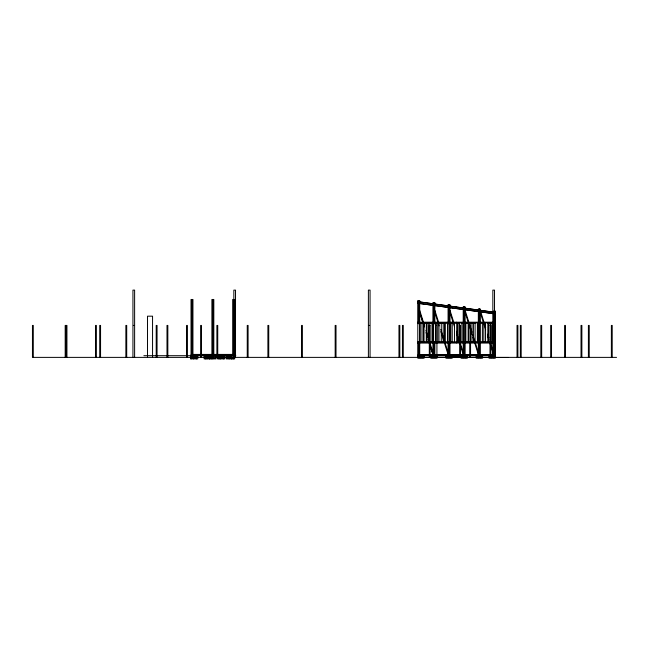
<?xml version="1.0" encoding="UTF-8"?>
<svg xmlns="http://www.w3.org/2000/svg" width="649" height="649" viewBox="0 0 649 649"><rect width="100%" height="100%" fill="white"/><g stroke="black" fill="none" stroke-linecap="round" stroke-linejoin="round"><path stroke-width="0.97" d="M419.716 354.5L432.932 354.5L432.924 352.399L429.889 342.729M444.127 339.881L448.053 352.399L448.07 354.5L434.846 354.5M490.433 342.729L493.467 352.399L493.475 354.5L480.26 354.5M429.889 344.862L432.859 354.338L432.932 352.366M493.475 352.366L493.41 354.338L493.41 352.204M494.635 312.266L494.433 313.84L417.591 303.205L417.794 301.631L493.654 312.128M448.053 352.399L447.997 354.338L447.997 352.204M418.435 301.842L419.076 301.842M434.213 303.018L434.846 303.018M433.573 303.967L434.213 303.967M191.658 304.178L192.299 304.178M212.531 304.178L213.172 304.178M448.07 305.152L448.71 305.152M449.343 305.152L449.984 305.152M448.71 306.093L449.343 306.093M191.658 306.547L192.299 306.547M212.531 306.547L213.172 306.547M463.208 307.277L463.84 307.277M464.481 307.277L465.122 307.277M463.84 308.218L464.481 308.218M191.658 308.908L192.299 308.908M479.619 309.403L480.26 309.403M478.978 310.344L479.619 310.344M191.658 311.269L192.299 311.269M494.757 311.528L495.39 311.528M494.116 312.502L494.757 312.502M417.794 322.196L495.39 322.196M417.794 322.877L495.39 322.821M417.794 322.942L459.581 322.999M461.569 322.999L475.498 322.999M477.486 322.999L485.444 322.999M487.431 322.999L495.39 322.999M133.353 325.425L134.197 325.425M234.265 325.425L235.108 325.425M368.624 325.425L369.646 325.425M436.079 325.425L436.501 325.425M459.654 325.425L460.49 325.425L460.49 357.38M469.714 325.425L470.557 325.425L470.557 357.38M489.995 325.425L490.839 325.425L490.839 357.38M493.256 325.425L494.1 325.425M495.39 342.072L417.794 342.12L423.765 342.242M438.692 342.242L424.016 342.185L424.016 322.877M448.07 342.185L459.581 342.242M460.392 342.128L489.971 342.128M495.39 342.242L490.668 342.128L490.668 322.821M417.794 342.696L495.39 342.696M417.794 342.875L495.39 342.875M449.984 354.5L463.208 354.5L460.498 345.893M465.122 354.5L478.337 354.5L472.934 337.277M417.794 355.141L495.39 355.141M234.687 355.474L234.046 355.474L234.046 299.465L234.687 299.465L234.687 358.889L226.29 358.889L226.29 355.701M143.867 355.701L235.692 355.701L235.692 355.06L190.863 355.06L190.863 355.701M417.794 355.782L495.39 355.782M191.066 356.187L193.045 356.187L193.045 358.402L191.066 358.402M196.185 356.187L193.921 356.187L193.921 358.402L196.185 358.402M210.884 356.187L212.361 356.187L212.361 358.402L210.884 358.402M231.547 356.187L229.576 356.187L229.576 358.402L231.547 358.402M452.239 356.423L459.995 356.423M616.55 357.38L32.45 357.38L32.45 325.425L33.294 325.425L33.294 357.38M417.794 357.461L508.613 357.461M419.765 302.012L433.556 303.919M435.528 304.194L463.11 308.015M465.082 308.283L493.654 312.242M494.433 313.727L417.591 303.205M478.337 354.5L478.337 352.366L472.91 335.144M485.663 327.494L480.309 310.498M487.772 334.194L488.973 338.015M480.26 312.404L483.286 322.107M483.862 323.883L485.671 329.692M487.772 336.32L488.973 340.149M489.541 342.015L493.475 354.5M468.748 321.872L465.171 310.498M469.625 324.622L472.034 332.28M465.122 312.404L469.04 324.954M469.625 326.755L472.018 334.438M454.495 324.622L450.041 310.498M456.596 331.323L457.796 335.144M458.372 337.042L459.898 341.845M460.457 343.678L463.208 352.366M454.503 326.853L450.041 312.631M456.596 333.456L457.796 337.277M458.372 339.176L459.898 343.978M439.057 323.664L434.903 310.498M440.858 329.408L443.559 338.015M434.846 312.404L439.065 325.903M440.858 331.542L443.559 340.149M444.127 342.015L448.07 354.5M424.219 324.622L419.765 310.498M426.02 330.365L427.22 334.194M428.097 337.042L429.33 340.887M419.716 312.404L424.219 326.755M426.02 332.499L427.22 336.32M428.129 339.192L429.33 343.021M429.93 344.935L432.932 354.5M420.065 313.581L422.742 322.107M423.335 324.005L424.227 326.853M426.612 334.438L427.504 337.277M428.397 340.125L429.289 342.964M612.21 357.38L612.21 325.425L611.374 325.425L611.374 357.38M589.235 357.38L589.235 325.425L588.4 325.425L588.4 357.38M581.869 357.38L581.869 325.425L581.025 325.425L581.025 357.38M565.449 357.38L565.449 325.425L564.614 325.425L564.614 357.38M551.528 357.38L551.528 325.425L550.685 325.425L550.685 357.38M541.672 357.38L541.672 325.425L540.828 325.425L540.828 357.38M521.179 357.38L521.179 325.425L520.344 325.425L520.344 357.38M517.886 357.38L517.886 325.425L517.042 325.425L517.042 357.38M494.757 311.122L494.757 355.141M494.522 311.196L494.522 290.111L492.842 290.111L492.842 354.37M494.522 314.205L494.522 357.38M494.116 311.122L494.116 355.141M493.475 355.141L493.475 311.122L495.39 311.122L495.39 358.134L489.005 358.134L489.005 355.782M493.516 356.269L493.516 357.648M493.094 356.269L493.094 357.648M492.112 322.821L492.112 342.128M491.504 356.269L491.504 357.648M491.082 356.269L491.082 357.648M489.971 322.821L489.995 357.38M488.519 322.821L488.519 342.128M487.829 322.821L487.829 342.128M485.541 322.821L485.541 342.128M483.846 322.821L483.846 342.128M482.564 355.782L482.564 358.134L476.171 358.134L476.171 355.782M482.394 322.821L482.394 342.128M480.682 356.269L480.682 357.648M480.26 355.141L480.26 308.997L478.337 308.997L478.337 355.141M480.268 356.269L480.268 357.648M479.619 308.997L479.619 355.141M478.978 308.997L478.978 322.326M478.978 342.104L478.978 355.141M478.67 356.269L478.67 357.648M478.256 356.269L478.256 357.648M478.094 322.821L478.094 342.128M477.396 322.821L477.396 342.128M475.109 322.821L475.109 342.128M473.421 322.821L473.421 342.128M471.969 322.821L471.969 342.128M470.16 322.821L470.16 342.128M469.714 342.404L469.714 357.38M468.716 322.821L468.716 342.128M468.14 322.821L468.14 342.128M467.402 355.782L467.402 358.134L461.009 358.134L461.009 355.782M465.852 322.821L465.852 342.128M465.528 356.269L465.528 357.648M465.284 322.821L465.284 342.128M465.122 355.141L465.122 306.863L463.208 306.863L463.208 355.141M465.106 356.269L465.106 357.648M464.481 306.863L464.481 322.237M464.481 342.064L464.481 355.141M463.84 306.863L463.84 355.141M463.516 356.269L463.516 357.648M463.094 356.269L463.094 357.648M461.918 322.821L461.918 342.128M459.63 322.821L459.654 357.38M458.9 322.877L458.9 342.185M457.448 322.877L457.448 342.185M456.758 322.877L456.758 342.185M456.596 322.196L456.596 322.999M456.596 342.072L456.596 342.875M456.596 355.141L456.596 355.782M456.215 307.058L456.012 308.518M454.47 322.877L454.47 342.185M452.223 322.821L452.223 342.128M452.248 355.782L452.248 358.134L445.855 358.134L445.855 355.782M450.779 322.821L450.779 342.128M450.365 356.269L450.365 357.648M449.984 355.141L449.984 304.738L448.07 304.738L448.07 355.141M449.944 356.269L449.944 357.648M449.514 322.877L449.514 342.185M449.343 304.738L449.343 323.892M449.343 342.039L449.343 355.141M448.71 304.738L448.71 323.892M448.71 342.039L448.71 355.141M448.354 356.269L448.354 357.648M447.932 356.269L447.932 357.648M447.502 322.877L447.502 342.185L438.984 342.185L438.984 322.877M445.206 322.877L445.206 342.185M444.638 322.877L444.638 342.185M443.194 322.877L443.194 342.185M441.271 322.877L441.271 342.185M437.71 322.877L437.71 342.185M437.085 355.782L437.085 358.134L430.693 358.134L430.693 355.782M436.923 342.404L436.923 357.38M436.258 322.877L436.258 342.185M435.568 322.877L435.568 342.185M435.211 356.269L435.211 357.648M434.846 323.827L434.846 302.612L432.932 302.612L432.932 355.141M434.846 342.007L434.846 355.141M434.789 356.269L434.789 357.648M434.213 302.612L434.213 323.827M434.213 342.007L434.213 355.141M433.573 302.612L433.573 355.141M433.281 322.877L433.281 342.185M433.199 356.269L433.199 357.648M432.859 352.918L432.859 354.338M432.778 356.269L432.778 357.648M432.023 322.877L432.023 342.185M430.149 357.38L430.149 325.425L429.305 325.425L429.305 357.38M429.735 322.877L429.735 325.976M428.324 322.877L428.324 342.185M426.88 322.877L426.88 342.185M426.304 322.877L426.304 342.185M424.186 355.782L424.186 358.134L417.794 358.134L417.794 300.487L419.716 300.487L419.716 355.141M423.448 322.877L423.448 342.185M422.312 356.269L422.312 357.648M422.004 322.877L422.004 342.185M421.891 356.269L421.891 357.648M420.301 356.269L420.301 357.648M420.081 322.877L420.081 342.185M419.879 356.269L419.879 357.648M419.076 300.487L419.076 323.762M419.076 341.982L419.076 355.141M418.435 300.487L418.435 323.762M418.435 341.982L418.435 355.141M403.28 357.38L403.28 325.425L402.445 325.425L402.445 357.38M399.808 357.38L399.808 325.425L398.965 325.425L398.965 357.38M370.068 357.38L370.068 290.111L368.389 290.111L368.389 357.38M336.012 357.38L336.012 325.425L335.168 325.425L335.168 357.38M302.377 357.38L302.377 325.425L301.534 325.425L301.534 357.38M268.743 357.38L268.743 325.425L267.899 325.425L267.899 357.38M248.088 357.38L248.088 325.425L247.245 325.425L247.245 357.38M235.522 357.38L235.522 290.111L233.843 290.111L233.843 357.38M234.613 355.06L234.613 355.701M234.192 356.187L234.192 358.402M233.429 355.701L233.429 358.889M232.934 355.06L232.934 354.419L192.753 354.419L192.753 355.06M231.985 355.701L231.985 358.889M231.855 354.419L231.855 355.06M231.49 355.701L231.49 358.889M230.995 356.187L231.02 358.402M229.138 355.701L229.138 358.889M228.172 356.187L228.172 358.402M224.773 355.701L224.773 358.889L217.626 358.889L217.626 357.299M224.335 356.187L224.335 358.402M223.329 355.701L223.329 358.889M222.364 356.187L222.364 358.402M220.473 355.701L220.473 358.889M219.508 356.187L219.508 358.402M219.07 355.701L219.07 358.889M217.739 357.38L217.739 325.425L216.904 325.425L216.904 357.38M216.052 355.701L216.052 358.889L204.127 358.889L204.127 355.701M213.813 355.076L213.813 299.465L213.172 299.465L213.172 355.076M212.856 355.701L212.856 358.889M212.531 355.076L212.531 299.465L211.898 299.465L211.898 355.076M211.274 355.701L211.274 358.889M209.83 355.701L209.83 358.889M209.659 355.701L209.659 358.889M208.864 356.187L208.864 358.402M206.974 355.701L206.974 358.889M206.009 356.187L206.009 358.402M205.571 355.701L205.571 358.889M201.466 357.38L201.466 325.425L200.63 325.425L200.63 357.38M197.775 355.701L197.775 358.889L190.628 358.889L190.628 355.701M196.331 355.701L196.331 358.889M195.893 356.187L195.893 358.402M195.365 356.187L195.365 358.402M193.483 355.701L193.483 358.889M192.94 355.06L192.94 299.465L192.299 299.465L192.299 355.474M192.518 356.187L192.518 358.402M191.658 355.474L191.658 299.465L191.025 299.465L191.025 358.889M187.399 357.38L187.399 325.425L186.555 325.425L186.555 357.38M167.831 357.38L167.831 325.425L166.996 325.425L166.996 357.38M157.05 357.38L157.05 325.425L156.214 325.425L156.214 357.38M152.556 357.38L152.556 316.177L147.518 316.177L147.51 357.38M134.619 357.38L134.619 290.111L132.94 290.111L132.94 357.38M126.709 357.38L126.709 325.425L125.865 325.425L125.865 357.38M100.563 357.38L100.563 325.425L99.719 325.425L99.719 357.38M96.368 357.38L96.368 325.425L95.525 325.425L95.525 357.38M66.928 357.38L66.928 325.425L65.184 325.425L65.184 357.38M66.02 325.425L66.02 357.38M233.405 299.465L232.764 299.465L232.764 355.474L233.405 355.474L233.405 299.465M206.536 356.187L204.565 356.187L204.565 358.402L206.536 358.402L206.536 356.187M209.392 356.187L207.412 356.187L207.412 358.402L209.392 358.402L209.392 356.187M215.557 356.187L213.343 356.187L213.343 358.402L215.557 358.402L215.557 356.187M220.035 356.187L218.064 356.187L218.064 358.402L220.035 358.402L220.035 356.187M222.891 356.187L220.911 356.187L220.911 358.402L222.891 358.402L222.891 356.187M228.699 356.187L226.72 356.187L226.72 358.402L228.699 358.402L228.699 356.187M423.692 356.269L418.289 356.269L418.289 357.648L423.692 357.648L423.692 356.269M436.599 356.269L431.187 356.269L431.187 357.648L436.599 357.648L436.599 356.269M451.753 356.269L446.342 356.269L446.342 357.648L451.753 357.648L451.753 356.269M466.915 356.269L461.504 356.269L461.504 357.648L466.915 357.648L466.915 356.269M482.069 356.269L476.658 356.269L476.658 357.648L482.069 357.648L482.069 356.269M494.903 356.269L489.492 356.269L489.492 357.648L494.903 357.648L494.903 356.269"/></g></svg>
